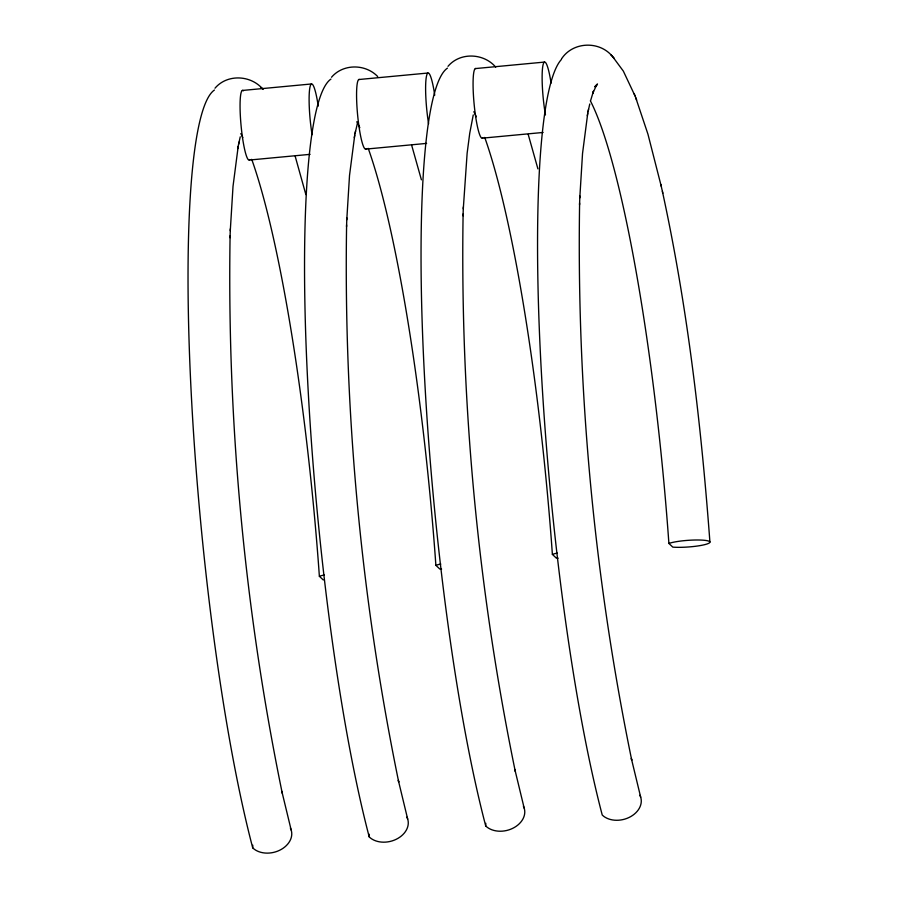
<?xml version="1.0" encoding="UTF-8"?>
<svg xmlns="http://www.w3.org/2000/svg" width="898" height="898" viewBox="0 0 898 898"><rect width="100%" height="100%" fill="white"/><g stroke="black" fill="none" stroke-linecap="round" stroke-linejoin="round"><path stroke-width="1.35" d="M290.38 828.102A21.878 16.557 -14.6 0 1 281.444 849.306A21.878 16.557 -14.6 0 1 254.213 849.171L252.72 847.88L252.776 845.186M406.895 817.158A21.878 16.557 -14.6 0 1 397.949 838.362A21.878 16.557 -14.6 0 1 370.717 838.227L369.224 836.925L369.28 834.242M523.399 806.213A21.878 16.557 -14.6 0 1 514.453 827.406A21.878 16.557 -14.6 0 1 487.232 827.283L485.728 825.98L485.784 823.298M230.09 235.848C227.048 422.655 244.671 610.09 282.23 793.102L281.826 791.306L291.176 830.033M346.606 224.904C343.552 411.711 361.187 599.146 398.734 782.158L398.33 780.362L407.681 819.088M463.11 213.96C460.057 400.766 477.691 588.201 515.239 771.202L514.835 769.418L524.185 808.144M579.614 203.015C576.561 389.822 594.195 577.246 631.743 760.258L631.339 758.473L640.689 797.2M230.034 237.701L230.348 228.833M346.538 226.756L346.853 217.877M463.042 215.812L463.357 206.933M579.547 204.867L579.861 195.989M230.281 230.719L233.02 186.335L238.228 146.206M346.785 219.774L349.524 175.391L354.732 135.261M463.289 208.83L467.128 153.289L469.744 133.207L473.257 114.933M579.794 197.886L582.533 153.491L587.741 113.361M237.768 148.608L239.025 142.052M354.272 137.663L355.529 131.108M587.281 115.775L588.549 109.208M238.565 144.477L240.237 136.833M355.069 133.533L357.629 122.364M588.078 111.644L589.761 103.988M590.648 100.464L593.477 91.136L592.646 93.605L596.71 84.738L595.228 86.971L597.496 83.997L594.858 86.668L596.036 85.725M561.519 58.898C572.688 41.667 599.168 40.522 612.212 56.17M215.004 88.206C227.138 73.827 250.767 74.961 262.699 89.003M331.508 77.262C343.126 63.578 365.475 63.758 377.699 76.543M448.012 66.317C460.146 51.938 483.775 53.072 495.707 67.114M251.721 159.316A402.551 55.148 84.6 0 1 318.7 566.896L319.374 576.28L320.631 575.876A21.878 3.323 -4.1 0 1 324.279 575.001M368.225 148.372A402.551 55.148 84.6 0 1 435.204 555.952L435.878 565.336L437.135 564.932A21.878 3.323 -4.1 0 1 440.783 564.045M484.729 137.428A402.551 55.148 84.6 0 1 551.709 545.007L552.382 554.392L553.639 553.987A21.878 3.323 -4.1 0 1 557.288 553.101M668.898 543.447L670.144 543.043A21.878 3.323 -4.1 0 1 700.867 540.057A21.878 3.323 -4.1 0 1 705.536 544.435A21.878 3.323 -4.1 0 1 674.611 547.241L672.804 547.118L668.898 543.447L668.213 534.063A402.551 55.148 84.6 0 0 590.345 100.767M242.381 90.462L311.426 83.974M358.886 79.518L427.931 73.03M475.39 68.574L544.435 62.085M249.341 160.046L310.102 154.344M365.845 149.102L426.606 143.399M482.349 138.157L543.11 132.455M558.107 558.186L556.289 558.062L552.382 554.392M441.603 569.13L439.784 569.006L435.878 565.336M319.374 576.28L323.28 579.962M612.593 56.574L623.347 71.122L635.043 95.918M610.707 54.643L614.086 58.089M261.195 87.488L263.08 89.407M635.739 97.725L647.952 134.206L661.242 186.245M634.134 93.617L636.637 100.004M528.204 134.408L537.913 168.869M411.699 145.353L421.409 179.813M295.195 156.297L305.87 194.585M662.398 191.442C687.475 306.813 701.136 424.395 709.914 542.033M660.816 184.404L662.814 193.227M545.468 114.955A35 4.793 84.6 0 1 542.852 65.891A35 4.793 84.6 0 1 551.069 83.132M482.821 137.764A35 4.793 84.6 0 1 474.245 105.335A35 4.793 84.6 0 1 475.895 68.551M240.832 133.611A402.551 55.148 84.6 0 1 242.83 137.607M252.72 847.858A428.705 58.74 84.6 0 1 191.162 391.932A428.705 58.74 84.6 0 1 214.431 90.025M356.843 121.724A402.551 55.148 84.6 0 1 359.829 127.718M369.224 836.914A428.705 58.74 84.6 0 1 307.666 380.988A428.705 58.74 84.6 0 1 330.935 79.08M312.089 134.722A35 4.793 84.6 0 1 310.001 86.994A35 4.793 84.6 0 1 318.229 106.144M249.812 159.653A35 4.793 84.6 0 1 241.057 125.406A35 4.793 84.6 0 1 243.425 90.81M473.841 111.711A402.551 55.148 84.6 0 1 476.333 116.774M485.728 825.969A428.705 58.74 84.6 0 1 424.17 370.032A428.705 58.74 84.6 0 1 447.44 68.125M561.43 59.459A428.705 58.74 84.6 0 0 541.18 368.629A428.705 58.74 84.6 0 0 602.232 815.014L603.737 816.338A21.878 16.557 -14.6 0 0 630.957 816.462A21.878 16.557 -14.6 0 0 639.904 795.269M428.593 123.778A35 4.793 84.6 0 1 426.505 76.049A35 4.793 84.6 0 1 434.733 95.199M366.317 148.709A35 4.793 84.6 0 1 357.741 116.28A35 4.793 84.6 0 1 359.391 79.495"/></g></svg>
